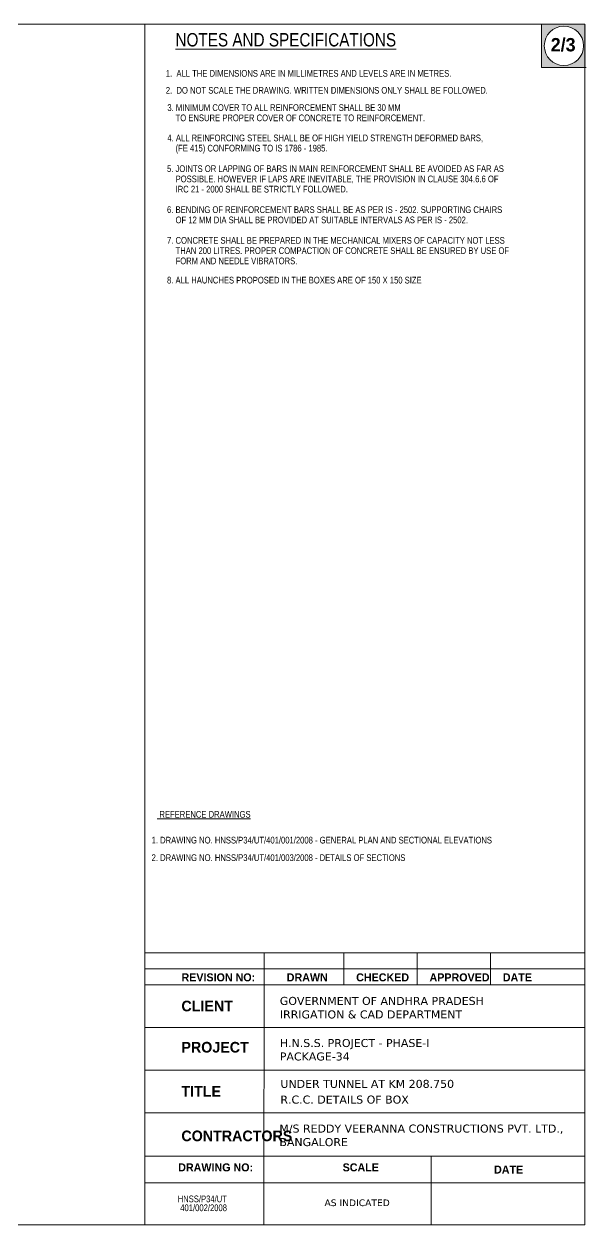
# Model space of a CAD drawing. Header units: inches. Extents: x -23 to 577, y 120 to 570.
# Drawn here: x 366.6 to 577.4, y 120.1 to 570.1 of the extents above; entities that cross this region are included whole.
import ezdxf

# ---------------------------------------------------------------- set-up
doc = ezdxf.new("R2010")
doc.units = ezdxf.units.IN
doc.header["$MEASUREMENT"] = 0
doc.styles.add('ARIAL NARROW', font='ARIALN.TTF')
doc.styles.add('CITYBLUEPR', font='cityb___.ttf')
doc.styles.add('VERDANA', font='verdana.ttf')

msp = doc.modelspace()

# ---------------------------------------------------------------- hatches: boundary and pattern name
at = {"lineweight": 9}
h = msp.add_hatch(color=0, dxfattribs=at)
h.paths.add_polyline_path([(560.64, 570.06), (560.64, 553.89), (577.35, 553.89), (577.35, 570.06)])
h.paths.add_polyline_path([(576.44, 561.98, -1), (561.7, 561.98, -1)], flags=16)
h.paths.add_polyline_path([(562.74, 558.22), (575.73, 558.22), (575.73, 566.63), (562.74, 566.63)], flags=8)

# ---------------------------------------------------------------- linework, layer by layer
at = {"color": 0, "lineweight": 9}
for p, q in [((576.85, 570.15), (-23.15, 570.15)), ((411.95, 120.15), (411.96, 570.15)), ((560.64, 553.89), (560.64, 570.06)), ((576.85, 120.15), (576.85, 570.15)), ((577.35, 553.89), (560.64, 553.89)), ((412.03, 222.16), (576.78, 222.16)), ((456.66, 222.16), (456.56, 120.15)), ((486.57, 222.16), (486.55, 210.16)), ((514.07, 222.16), (514.05, 210.16)), ((541.57, 222.16), (541.55, 210.16)), ((412.02, 216.16), (576.78, 216.16)), ((412.02, 210.16), (576.78, 210.16)), ((412.01, 194.16), (576.78, 194.16)), ((411.99, 178.16), (576.78, 178.16)), ((411.98, 162.16), (576.78, 162.16)), ((411.96, 145.97), (576.78, 145.97)), ((519.34, 145.97), (519.34, 120.15)), ((411.95, 135.97), (576.78, 135.97)), ((-23.15, 120.15), (576.85, 120.15))]:
    msp.add_line(p, q, dxfattribs=at)
msp.add_circle((569.07, 561.98), 7.37, dxfattribs=at)

# ---------------------------------------------------------------- texts
for s, height, style, p in [('%%UNOTES AND SPECIFICATIONS', 5, 'ARIAL NARROW', (423.41, 561.75)), ('2/3', 5, 'CITYBLUEPR', (564.14, 559.9)), ('1.  ALL THE DIMENSIONS ARE IN MILLIMETRES AND LEVELS ARE IN METRES.', 2.5, 'ARIAL NARROW', (419.78, 550.4)), ('2.  DO NOT SCALE THE DRAWING. WRITTEN DIMENSIONS ONLY SHALL BE FOLLOWED.', 2.5, 'ARIAL NARROW', (419.78, 544.06)), ('3. MINIMUM COVER TO ALL REINFORCEMENT SHALL BE 30 MM', 2.5, 'ARIAL NARROW', (420.36, 537.58)), ('   TO ENSURE PROPER COVER OF CONCRETE TO REINFORCEMENT.', 2.5, 'ARIAL NARROW', (421.05, 533.74)), ('4. ALL REINFORCING STEEL SHALL BE OF HIGH YIELD STRENGTH DEFORMED BARS,', 2.5, 'ARIAL NARROW', (420.36, 526.22)), ('   (FE 415) CONFORMING TO IS 1786 - 1985.', 2.5, 'ARIAL NARROW', (421.05, 522.38)), ('5. JOINTS OR LAPPING OF BARS IN MAIN REINFORCEMENT SHALL BE AVOIDED AS FAR AS ', 2.5, 'ARIAL NARROW', (420.23, 514.7)), ('   POSSIBLE. HOWEVER IF LAPS ARE INEVITABLE, THE PROVISION IN CLAUSE 304.6.6 OF', 2.5, 'ARIAL NARROW', (421.05, 510.86)), ('   IRC 21 - 2000 SHALL BE STRICTLY FOLLOWED.', 2.5, 'ARIAL NARROW', (421.05, 507.02)), ('6. BENDING OF REINFORCEMENT BARS SHALL BE AS PER IS - 2502. SUPPORTING CHAIRS ', 2.5, 'ARIAL NARROW', (420.23, 499.34)), ('   OF 12 MM DIA SHALL BE PROVIDED AT SUITABLE INTERVALS AS PER IS - 2502.', 2.5, 'ARIAL NARROW', (421.05, 495.5)), ('7. CONCRETE SHALL BE PREPARED IN THE MECHANICAL MIXERS OF CAPACITY NOT LESS', 2.5, 'ARIAL NARROW', (420.23, 487.82)), ('   THAN 200 LITRES. PROPER COMPACTION OF CONCRETE SHALL BE ENSURED BY USE OF', 2.5, 'ARIAL NARROW', (421.05, 483.98)), ('   FORM AND NEEDLE VIBRATORS.', 2.5, 'ARIAL NARROW', (421.05, 480.14)), ('8. ALL HAUNCHES PROPOSED IN THE BOXES ARE OF 150 X 150 SIZE', 2.5, 'ARIAL NARROW', (420.23, 472.93)), ('%%U REFERENCE DRAWINGS', 2.5, 'ARIAL NARROW', (416.57, 272.77)), ('1. DRAWING NO. HNSS/P34/UT/401/001/2008 - GENERAL PLAN AND SECTIONAL ELEVATIONS', 2.5, 'ARIAL NARROW', (414.45, 263.1)), ('2. DRAWING NO. HNSS/P34/UT/401/003/2008 - DETAILS OF SECTIONS', 2.5, 'ARIAL NARROW', (414.45, 256.53)), ('REVISION NO:', 3, 'CITYBLUEPR', (425.65, 211.43)), ('DRAWN', 3, 'CITYBLUEPR', (465.13, 211.43)), ('CHECKED', 3, 'CITYBLUEPR', (491.16, 211.43)), ('APPROVED', 3, 'CITYBLUEPR', (518.66, 211.43)), ('DATE', 3, 'CITYBLUEPR', (546.16, 211.43)), ('CLIENT', 4, 'CITYBLUEPR', (425.62, 200.19)), ('GOVERNMENT OF ANDHRA PRADESH', 3, 'VERDANA', (462.53, 202.6)), ('IRRIGATION & CAD DEPARTMENT', 3, 'VERDANA', (462.53, 197.55)), ('H.N.S.S. PROJECT - PHASE-I', 3, 'VERDANA', (462.53, 186.83)), ('PROJECT', 4, 'CITYBLUEPR', (425.62, 184.75)), ('PACKAGE-34', 3, 'VERDANA', (462.53, 181.79)), ('TITLE', 4, 'CITYBLUEPR', (425.62, 168.19)), ('UNDER TUNNEL AT KM 208.750', 3, 'VERDANA', (462.75, 171.52)), ('R.C.C. DETAILS OF BOX', 3, 'VERDANA', (462.74, 165.63)), ('M/S REDDY VEERANNA CONSTRUCTIONS PVT. LTD.,', 3, 'VERDANA', (462.36, 154.77)), ('CONTRACTORS', 4, 'CITYBLUEPR', (425.62, 151.53)), ('BANGALORE', 3, 'VERDANA', (462.36, 149.71)), ('DRAWING NO:', 3, 'CITYBLUEPR', (424.43, 140.23)), ('SCALE', 3, 'CITYBLUEPR', (486.09, 140.23)), ('DATE', 3, 'CITYBLUEPR', (542.87, 139.41)), ('HNSS/P34/UT', 2.5, 'ARIAL NARROW', (424.23, 128.67)), ('401/002/2008', 2.5, 'ARIAL NARROW', (425.19, 125.34)), ('AS INDICATED', 2.5, 'VERDANA', (479.28, 127.22))]:
    msp.add_text(s, height=height, dxfattribs=dict(at, style=style)).set_placement(p)

doc.saveas('drawing.dxf')
